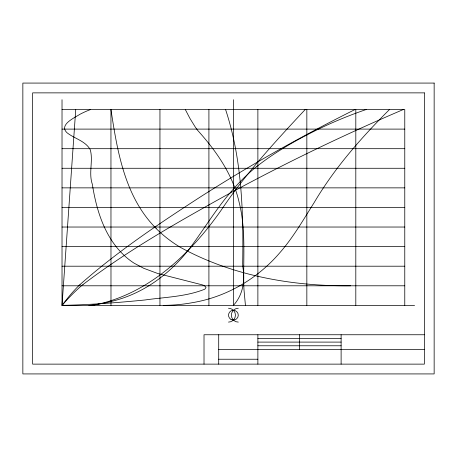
<?xml version="1.0" encoding="UTF-8"?>
<svg xmlns="http://www.w3.org/2000/svg" width="457" height="457" viewBox="0 0 457 457"><rect width="100%" height="100%" fill="white"/><g stroke="black" fill="none" stroke-linecap="round" stroke-linejoin="round"><path stroke-width="0.69" d="M75.742 109.514L62.021 305.373L414.562 305.373M231.311 191.414C216.361 208.678 204.559 228.306 191.009 246.614C171.626 272.686 144.275 293.428 112.353 301.163A151.021 151.021 0 0 1 88.926 305.373M305.219 109.514C275.451 141.413 245.672 173.54 221.365 209.923C190.283 254.338 147.428 295.319 92.251 305.373M389.513 109.514C361.201 137.728 334.593 167.993 314.199 202.525C303.311 219.783 293.103 237.657 279.558 253.041C257.417 278.77 226.586 296.879 193.003 302.568A168.119 168.119 0 0 1 163.212 305.373M80.112 284.471C117.54 251.287 159.373 223.479 201.291 196.344C250.944 164.674 302.328 135.74 355.06 109.514M83.111 284.454C127.32 250.847 175.796 223.29 224.25 196.339C282.466 164.463 342.304 135.575 403.342 109.514M256.274 166.919C275.348 151.798 296.724 139.831 318.512 129.103A425.758 425.758 0 0 1 366.206 109.514M90.583 109.514L86.476 111.171A98.101 98.101 0 0 0 79.746 114.393C74.531 117.826 58.867 124.67 66.796 132.564C74.285 138.682 85.35 140.779 90.28 149.736C93.377 160.955 88.412 172.94 92.331 184.257C96.553 211.094 105.213 239.034 126.423 257.434A65.819 65.819 0 0 0 134.107 263.169L143.658 268.27L157.814 273.52L202.805 285.002L204.519 285.791L206.038 287.459L204.879 289.144C185.982 296.816 164.96 297.107 144.972 299.981C117.398 302.723 89.732 304.796 62.021 305.373L62.021 99.723M350.656 285.791C291.806 286.379 230.916 275.548 179.104 246.614M62.021 109.514L404.771 109.514L404.771 305.373M62.021 129.103L404.771 129.103M62.021 148.691L404.771 148.691M62.021 168.273L404.771 168.273M62.021 187.861L404.771 187.861M62.021 207.444L404.771 207.444M62.021 227.032L404.771 227.032M62.021 246.614L404.771 246.614M62.021 266.203L404.771 266.203M62.021 285.791L404.771 285.791M424.359 334.752L204.016 334.752L204.016 364.132M257.879 338.426L341.116 338.426M257.879 342.099L341.116 342.099M257.879 345.772L341.116 345.772M218.709 349.439L424.359 349.439M218.709 359.236L257.879 359.236M156.151 228.437C124.858 197.018 117.318 151.507 110.948 109.514L110.988 305.373M185.302 109.514L189.889 118.334L195.099 126.789A92.942 92.942 0 0 0 197.67 130.376C216.372 151.118 232.944 174.785 239.177 202.48C245.969 229.305 243.238 257.2 243.775 284.562A170.644 170.644 0 0 0 243.964 289.47L245.432 305.373M225.569 109.514C241.999 159.19 243.467 211.922 242.696 263.74A111.114 111.114 0 0 0 242.901 267.436C245.192 280.787 242.913 295.165 233.396 305.373L233.396 99.723M355.809 109.514L355.809 305.373M341.116 334.752L341.116 364.132M306.841 109.514L306.841 305.373M299.501 334.752L299.501 349.439M257.879 109.514L257.879 305.373M257.879 334.752L257.879 364.132M218.709 334.752L218.709 364.132M208.912 109.514L208.912 305.373M159.95 109.514L159.95 305.373M80.055 284.408A168.427 168.427 0 0 0 62.078 305.413A184.782 184.782 0 0 1 83.048 284.385M238.291 322.094A6.924 6.924 0 0 1 231.368 315.164A6.924 6.924 0 0 1 238.291 308.241M228.5 308.241A6.924 6.924 0 0 1 235.424 315.164A6.924 6.924 0 0 1 228.5 322.094M179.133 246.569A124.104 124.104 0 0 1 156.111 228.477M231.362 191.454A192.843 192.843 0 0 1 256.217 166.856M434.15 83.077L22.85 83.077L22.85 373.923L434.15 373.923L434.15 83.077M424.359 92.868L32.641 92.868L32.641 364.132L424.359 364.132L424.359 92.868M230.951 319.409A4.896 4.896 0 0 0 238.291 315.164A4.896 4.896 0 0 0 230.951 310.926A4.896 4.896 0 0 0 230.951 319.409"/></g></svg>
